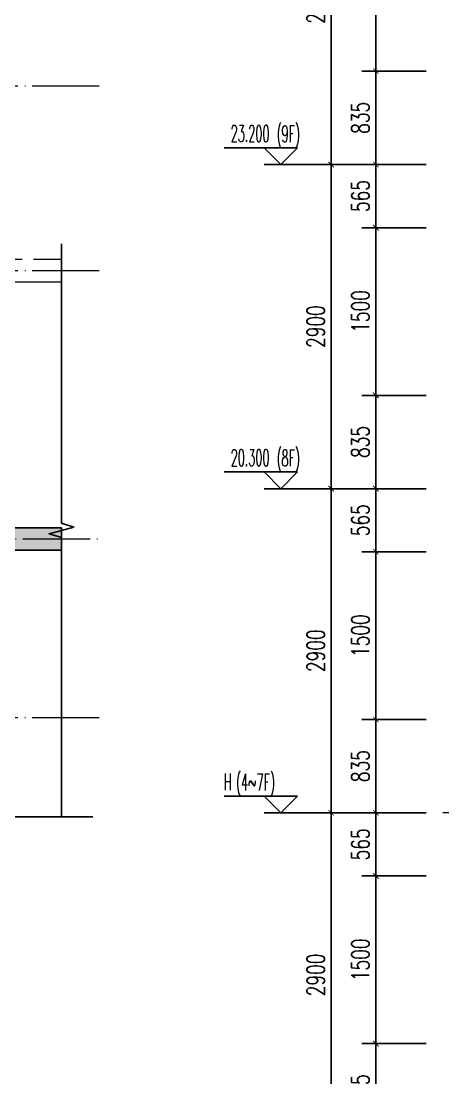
# Model space of a CAD drawing. Extents: x -668857 to 185752, y -270966 to 286822.
# Drawn here: x 33065 to 36838, y 172261 to 181714 of the extents above; entities that cross this region are included whole.
import ezdxf

# ---------------------------------------------------------------- set-up
doc = ezdxf.new("R2010")
doc.units = 0
doc.header["$LTSCALE"] = 1000
doc.linetypes.add('DASH', pattern=[0.35, 0.25, -0.1])
doc.linetypes.add('DOTE', pattern=[2.42, 2, -0.2, 0.02, -0.2])
doc.layers.get('0').update_dxf_attribs({"linetype": 'CONTINUOUS'})
doc.layers.get('DEFPOINTS').update_dxf_attribs({"linetype": 'CONTINUOUS'})
for name, color, linetype in [('DIM_ELEV', 3, 'CONTINUOUS'), ('PUB_DIM', 3, 'CONTINUOUS'), ('PUB_TEXT', 2, 'CONTINUOUS'), ('S-L主梁线', 4, 'DASH'), ('S-Q墙填充', 252, 'CONTINUOUS'), ('S-Q墙实线', 6, 'CONTINUOUS'), ('THIN', 7, 'CONTINUOUS')]:
    doc.layers.add(name, color=color, linetype=linetype)
doc.layers.add('DOTE', color=19, linetype='DOTE', lineweight=9)
doc.styles.add('_TCH_DIM', font='SIMPLEX.shx', dxfattribs={"width": 0.7, "bigfont": 'GBCBIG.shx'})
doc.styles.add('_TCH_DIM_T3', font='SIMPLEX', dxfattribs={"width": 0.705882, "bigfont": 'GBCBIG'})
doc.dimstyles.new('_TCH_ARCH&&50', dxfattribs={"dimtxt": 157.5, "dimasz": 50, "dimexe": 125, "dimexo": 150, "dimgap": 58.75, "dimtad": 1, "dimdec": 0, "dimzin": 0, "dimdsep": 46, "dimtxsty": '_TCH_DIM_T3', "dimblk": 'ARCHTICK', "dimcen": 0.09, "dimclrt": 7, "dimazin": 0, "dimtfac": 1, "dimtdec": 0, "dimtix": 1, "dimtmove": 2, "dimatfit": 3, "dimldrblk": 'ARCHTICK', "dimfxl": 1, "dimtolj": 1, "dimtzin": 0, "dimarcsym": 0})

# ---------------------------------------------------------------- blocks, each defined once
blk = doc.blocks.new('_ArchTick')
at = {"color": 0, "linetype": 'ByBlock', "const_width": 0.15}
blk.add_lwpolyline([(-0.5, -0.5), (0.5, 0.5)], dxfattribs=at)
blk = doc.blocks.new('*D620')
at = {"layer": 'DEFPOINTS', "color": 0, "transparency": 16777216}
for p in [(36238.1, 172566.7), (36838.1, 172566.7), (36838.1, 171731.7)]:
    blk.add_point(p, dxfattribs=at)
at = {"layer": 'PUB_DIM', "color": 0, "lineweight": -2, "transparency": 16777216}
for p, q in [((36688.1, 172566.7), (36113.1, 172566.7)), ((36238.1, 171731.7), (36238.1, 172566.7)), ((36688.1, 171731.7), (36113.1, 171731.7))]:
    blk.add_line(p, q, dxfattribs=at)
at = {"layer": 'PUB_DIM', "color": 0, "lineweight": -2, "transparency": 16777216, "xscale": 50, "yscale": 50, "zscale": 50}
for p, rotation in [((36238.1, 172566.7), 90), ((36238.1, 171731.7), 270)]:
    blk.add_blockref('_ArchTick', p, dxfattribs=dict(at, rotation=rotation))
at = {"layer": 'PUB_DIM', "color": 7, "transparency": 16777216, "insert": (36100.6, 172149.2), "char_height": 157.5, "attachment_point": 5, "rotation": 90, "style": '_TCH_DIM_T3'}
blk.add_mtext('\\A1;835', dxfattribs=at)
blk = doc.blocks.new('*D621')
at = {"layer": 'DEFPOINTS', "color": 0, "transparency": 16777216}
for p in [(36238.1, 174066.7), (36838.1, 174066.7), (36838.1, 172566.7)]:
    blk.add_point(p, dxfattribs=at)
at = {"layer": 'PUB_DIM', "color": 0, "lineweight": -2, "transparency": 16777216}
for p, q in [((36688.1, 174066.7), (36113.1, 174066.7)), ((36238.1, 172566.7), (36238.1, 174066.7)), ((36688.1, 172566.7), (36113.1, 172566.7))]:
    blk.add_line(p, q, dxfattribs=at)
at = {"layer": 'PUB_DIM', "color": 0, "lineweight": -2, "transparency": 16777216, "xscale": 50, "yscale": 50, "zscale": 50}
for p, rotation in [((36238.1, 174066.7), 90), ((36238.1, 172566.7), 270)]:
    blk.add_blockref('_ArchTick', p, dxfattribs=dict(at, rotation=rotation))
at = {"layer": 'PUB_DIM', "color": 7, "transparency": 16777216, "insert": (36100.6, 173316.7), "char_height": 157.5, "attachment_point": 5, "rotation": 90, "style": '_TCH_DIM_T3'}
blk.add_mtext('\\A1;1500', dxfattribs=at)
blk = doc.blocks.new('*D622')
at = {"layer": 'DEFPOINTS', "color": 0, "transparency": 16777216}
for p in [(36238.1, 174631.7), (36838.1, 174631.7), (36838.1, 174066.7)]:
    blk.add_point(p, dxfattribs=at)
at = {"layer": 'PUB_DIM', "color": 0, "lineweight": -2, "transparency": 16777216}
for p, q in [((36688.1, 174631.7), (36113.1, 174631.7)), ((36238.1, 174066.7), (36238.1, 174631.7)), ((36688.1, 174066.7), (36113.1, 174066.7))]:
    blk.add_line(p, q, dxfattribs=at)
at = {"layer": 'PUB_DIM', "color": 0, "lineweight": -2, "transparency": 16777216, "xscale": 50, "yscale": 50, "zscale": 50}
for p, rotation in [((36238.1, 174631.7), 90), ((36238.1, 174066.7), 270)]:
    blk.add_blockref('_ArchTick', p, dxfattribs=dict(at, rotation=rotation))
at = {"layer": 'PUB_DIM', "color": 7, "transparency": 16777216, "insert": (36100.6, 174349.2), "char_height": 157.5, "attachment_point": 5, "rotation": 90, "style": '_TCH_DIM_T3'}
blk.add_mtext('\\A1;565', dxfattribs=at)
blk = doc.blocks.new('*D623')
at = {"layer": 'DEFPOINTS', "color": 0, "transparency": 16777216}
for p in [(36238.1, 175466.7), (36838.1, 175466.7), (36838.1, 174631.7)]:
    blk.add_point(p, dxfattribs=at)
at = {"layer": 'PUB_DIM', "color": 0, "lineweight": -2, "transparency": 16777216}
for p, q in [((36688.1, 175466.7), (36113.1, 175466.7)), ((36238.1, 174631.7), (36238.1, 175466.7)), ((36688.1, 174631.7), (36113.1, 174631.7))]:
    blk.add_line(p, q, dxfattribs=at)
at = {"layer": 'PUB_DIM', "color": 0, "lineweight": -2, "transparency": 16777216, "xscale": 50, "yscale": 50, "zscale": 50}
for p, rotation in [((36238.1, 175466.7), 90), ((36238.1, 174631.7), 270)]:
    blk.add_blockref('_ArchTick', p, dxfattribs=dict(at, rotation=rotation))
at = {"layer": 'PUB_DIM', "color": 7, "transparency": 16777216, "insert": (36100.6, 175049.2), "char_height": 157.5, "attachment_point": 5, "rotation": 90, "style": '_TCH_DIM_T3'}
blk.add_mtext('\\A1;835', dxfattribs=at)
blk = doc.blocks.new('*D624')
at = {"layer": 'DEFPOINTS', "color": 0, "transparency": 16777216}
for p in [(36238.1, 176966.7), (36838.1, 176966.7), (36838.1, 175466.7)]:
    blk.add_point(p, dxfattribs=at)
at = {"layer": 'PUB_DIM', "color": 0, "lineweight": -2, "transparency": 16777216}
for p, q in [((36688.1, 176966.7), (36113.1, 176966.7)), ((36238.1, 175466.7), (36238.1, 176966.7)), ((36688.1, 175466.7), (36113.1, 175466.7))]:
    blk.add_line(p, q, dxfattribs=at)
at = {"layer": 'PUB_DIM', "color": 0, "lineweight": -2, "transparency": 16777216, "xscale": 50, "yscale": 50, "zscale": 50}
for p, rotation in [((36238.1, 176966.7), 90), ((36238.1, 175466.7), 270)]:
    blk.add_blockref('_ArchTick', p, dxfattribs=dict(at, rotation=rotation))
at = {"layer": 'PUB_DIM', "color": 7, "transparency": 16777216, "insert": (36100.6, 176216.7), "char_height": 157.5, "attachment_point": 5, "rotation": 90, "style": '_TCH_DIM_T3'}
blk.add_mtext('\\A1;1500', dxfattribs=at)
blk = doc.blocks.new('*D625')
at = {"layer": 'DEFPOINTS', "color": 0, "transparency": 16777216}
for p in [(36238.1, 177531.7), (36838.1, 177531.7), (36838.1, 176966.7)]:
    blk.add_point(p, dxfattribs=at)
at = {"layer": 'PUB_DIM', "color": 0, "lineweight": -2, "transparency": 16777216}
for p, q in [((36688.1, 177531.7), (36113.1, 177531.7)), ((36238.1, 176966.7), (36238.1, 177531.7)), ((36688.1, 176966.7), (36113.1, 176966.7))]:
    blk.add_line(p, q, dxfattribs=at)
at = {"layer": 'PUB_DIM', "color": 0, "lineweight": -2, "transparency": 16777216, "xscale": 50, "yscale": 50, "zscale": 50}
for p, rotation in [((36238.1, 177531.7), 90), ((36238.1, 176966.7), 270)]:
    blk.add_blockref('_ArchTick', p, dxfattribs=dict(at, rotation=rotation))
at = {"layer": 'PUB_DIM', "color": 7, "transparency": 16777216, "insert": (36100.6, 177249.2), "char_height": 157.5, "attachment_point": 5, "rotation": 90, "style": '_TCH_DIM_T3'}
blk.add_mtext('\\A1;565', dxfattribs=at)
blk = doc.blocks.new('*D626')
at = {"layer": 'DEFPOINTS', "color": 0, "transparency": 16777216}
for p in [(36238.1, 178366.7), (36838.1, 178366.7), (36838.1, 177531.7)]:
    blk.add_point(p, dxfattribs=at)
at = {"layer": 'PUB_DIM', "color": 0, "lineweight": -2, "transparency": 16777216}
for p, q in [((36688.1, 178366.7), (36113.1, 178366.7)), ((36238.1, 177531.7), (36238.1, 178366.7)), ((36688.1, 177531.7), (36113.1, 177531.7))]:
    blk.add_line(p, q, dxfattribs=at)
at = {"layer": 'PUB_DIM', "color": 0, "lineweight": -2, "transparency": 16777216, "xscale": 50, "yscale": 50, "zscale": 50}
for p, rotation in [((36238.1, 178366.7), 90), ((36238.1, 177531.7), 270)]:
    blk.add_blockref('_ArchTick', p, dxfattribs=dict(at, rotation=rotation))
at = {"layer": 'PUB_DIM', "color": 7, "transparency": 16777216, "insert": (36100.6, 177949.2), "char_height": 157.5, "attachment_point": 5, "rotation": 90, "style": '_TCH_DIM_T3'}
blk.add_mtext('\\A1;835', dxfattribs=at)
blk = doc.blocks.new('*D627')
at = {"layer": 'DEFPOINTS', "color": 0, "transparency": 16777216}
for p in [(36238.1, 179866.7), (36838.1, 179866.7), (36838.1, 178366.7)]:
    blk.add_point(p, dxfattribs=at)
at = {"layer": 'PUB_DIM', "color": 0, "lineweight": -2, "transparency": 16777216}
for p, q in [((36688.1, 179866.7), (36113.1, 179866.7)), ((36238.1, 178366.7), (36238.1, 179866.7)), ((36688.1, 178366.7), (36113.1, 178366.7))]:
    blk.add_line(p, q, dxfattribs=at)
at = {"layer": 'PUB_DIM', "color": 0, "lineweight": -2, "transparency": 16777216, "xscale": 50, "yscale": 50, "zscale": 50}
for p, rotation in [((36238.1, 179866.7), 90), ((36238.1, 178366.7), 270)]:
    blk.add_blockref('_ArchTick', p, dxfattribs=dict(at, rotation=rotation))
at = {"layer": 'PUB_DIM', "color": 7, "transparency": 16777216, "insert": (36100.6, 179116.7), "char_height": 157.5, "attachment_point": 5, "rotation": 90, "style": '_TCH_DIM_T3'}
blk.add_mtext('\\A1;1500', dxfattribs=at)
blk = doc.blocks.new('*D628')
at = {"layer": 'DEFPOINTS', "color": 0, "transparency": 16777216}
for p in [(36238.1, 180431.7), (36838.1, 180431.7), (36838.1, 179866.7)]:
    blk.add_point(p, dxfattribs=at)
at = {"layer": 'PUB_DIM', "color": 0, "lineweight": -2, "transparency": 16777216}
for p, q in [((36688.1, 180431.7), (36113.1, 180431.7)), ((36238.1, 179866.7), (36238.1, 180431.7)), ((36688.1, 179866.7), (36113.1, 179866.7))]:
    blk.add_line(p, q, dxfattribs=at)
at = {"layer": 'PUB_DIM', "color": 0, "lineweight": -2, "transparency": 16777216, "xscale": 50, "yscale": 50, "zscale": 50}
for p, rotation in [((36238.1, 180431.7), 90), ((36238.1, 179866.7), 270)]:
    blk.add_blockref('_ArchTick', p, dxfattribs=dict(at, rotation=rotation))
at = {"layer": 'PUB_DIM', "color": 7, "transparency": 16777216, "insert": (36100.6, 180149.2), "char_height": 157.5, "attachment_point": 5, "rotation": 90, "style": '_TCH_DIM_T3'}
blk.add_mtext('\\A1;565', dxfattribs=at)
blk = doc.blocks.new('*D629')
at = {"layer": 'DEFPOINTS', "color": 0, "transparency": 16777216}
for p in [(36238.1, 181266.7), (36838.1, 181266.7), (36838.1, 180431.7)]:
    blk.add_point(p, dxfattribs=at)
at = {"layer": 'PUB_DIM', "color": 0, "lineweight": -2, "transparency": 16777216}
for p, q in [((36688.1, 181266.7), (36113.1, 181266.7)), ((36238.1, 180431.7), (36238.1, 181266.7)), ((36688.1, 180431.7), (36113.1, 180431.7))]:
    blk.add_line(p, q, dxfattribs=at)
at = {"layer": 'PUB_DIM', "color": 0, "lineweight": -2, "transparency": 16777216, "xscale": 50, "yscale": 50, "zscale": 50}
for p, rotation in [((36238.1, 181266.7), 90), ((36238.1, 180431.7), 270)]:
    blk.add_blockref('_ArchTick', p, dxfattribs=dict(at, rotation=rotation))
at = {"layer": 'PUB_DIM', "color": 7, "transparency": 16777216, "insert": (36100.6, 180849.2), "char_height": 157.5, "attachment_point": 5, "rotation": 90, "style": '_TCH_DIM_T3'}
blk.add_mtext('\\A1;835', dxfattribs=at)
blk = doc.blocks.new('*D630')
at = {"layer": 'DEFPOINTS', "color": 0, "transparency": 16777216}
for p in [(36238.1, 183331.7), (36838.1, 183331.7), (36838.1, 181266.7)]:
    blk.add_point(p, dxfattribs=at)
at = {"layer": 'PUB_DIM', "color": 0, "lineweight": -2, "transparency": 16777216}
for p, q in [((36688.1, 183331.7), (36113.1, 183331.7)), ((36238.1, 181266.7), (36238.1, 183331.7)), ((36688.1, 181266.7), (36113.1, 181266.7))]:
    blk.add_line(p, q, dxfattribs=at)
at = {"layer": 'PUB_DIM', "color": 0, "lineweight": -2, "transparency": 16777216, "xscale": 50, "yscale": 50, "zscale": 50}
for p, rotation in [((36238.1, 183331.7), 90), ((36238.1, 181266.7), 270)]:
    blk.add_blockref('_ArchTick', p, dxfattribs=dict(at, rotation=rotation))
at = {"layer": 'PUB_DIM', "color": 7, "transparency": 16777216, "insert": (36100.6, 182299.2), "char_height": 157.5, "attachment_point": 5, "rotation": 90, "style": '_TCH_DIM_T3'}
blk.add_mtext('\\A1;2065', dxfattribs=at)
blk = doc.blocks.new('*D632')
at = {"layer": 'DEFPOINTS', "color": 0, "transparency": 16777216}
for p in [(35838.1, 177531.7), (36838.1, 177531.7), (36838.1, 174631.7)]:
    blk.add_point(p, dxfattribs=at)
at = {"layer": 'PUB_DIM', "color": 0, "lineweight": -2, "transparency": 16777216}
for p, q in [((36688.1, 177531.7), (35713.1, 177531.7)), ((35838.1, 174631.7), (35838.1, 177531.7)), ((36688.1, 174631.7), (35713.1, 174631.7))]:
    blk.add_line(p, q, dxfattribs=at)
at = {"layer": 'PUB_DIM', "color": 0, "lineweight": -2, "transparency": 16777216, "xscale": 50, "yscale": 50, "zscale": 50}
for p, rotation in [((35838.1, 177531.7), 90), ((35838.1, 174631.7), 270)]:
    blk.add_blockref('_ArchTick', p, dxfattribs=dict(at, rotation=rotation))
at = {"layer": 'PUB_DIM', "color": 7, "transparency": 16777216, "insert": (35700.6, 176081.7), "char_height": 157.5, "attachment_point": 5, "rotation": 90, "style": '_TCH_DIM_T3'}
blk.add_mtext('\\A1;2900', dxfattribs=at)
blk = doc.blocks.new('*D633')
at = {"layer": 'DEFPOINTS', "color": 0, "transparency": 16777216}
for p in [(35838.1, 180431.7), (36838.1, 180431.7), (36838.1, 177531.7)]:
    blk.add_point(p, dxfattribs=at)
at = {"layer": 'PUB_DIM', "color": 0, "lineweight": -2, "transparency": 16777216}
for p, q in [((36688.1, 180431.7), (35713.1, 180431.7)), ((35838.1, 177531.7), (35838.1, 180431.7)), ((36688.1, 177531.7), (35713.1, 177531.7))]:
    blk.add_line(p, q, dxfattribs=at)
at = {"layer": 'PUB_DIM', "color": 0, "lineweight": -2, "transparency": 16777216, "xscale": 50, "yscale": 50, "zscale": 50}
for p, rotation in [((35838.1, 180431.7), 90), ((35838.1, 177531.7), 270)]:
    blk.add_blockref('_ArchTick', p, dxfattribs=dict(at, rotation=rotation))
at = {"layer": 'PUB_DIM', "color": 7, "transparency": 16777216, "insert": (35700.6, 178981.7), "char_height": 157.5, "attachment_point": 5, "rotation": 90, "style": '_TCH_DIM_T3'}
blk.add_mtext('\\A1;2900', dxfattribs=at)
blk = doc.blocks.new('*D634')
at = {"layer": 'DEFPOINTS', "color": 0, "transparency": 16777216}
for p in [(35838.1, 183331.7), (36838.1, 183331.7), (36838.1, 180431.7)]:
    blk.add_point(p, dxfattribs=at)
at = {"layer": 'PUB_DIM', "color": 0, "lineweight": -2, "transparency": 16777216}
for p, q in [((36688.1, 183331.7), (35713.1, 183331.7)), ((35838.1, 180431.7), (35838.1, 183331.7)), ((36688.1, 180431.7), (35713.1, 180431.7))]:
    blk.add_line(p, q, dxfattribs=at)
at = {"layer": 'PUB_DIM', "color": 0, "lineweight": -2, "transparency": 16777216, "xscale": 50, "yscale": 50, "zscale": 50}
for p, rotation in [((35838.1, 183331.7), 90), ((35838.1, 180431.7), 270)]:
    blk.add_blockref('_ArchTick', p, dxfattribs=dict(at, rotation=rotation))
at = {"layer": 'PUB_DIM', "color": 7, "transparency": 16777216, "insert": (35700.6, 181881.7), "char_height": 157.5, "attachment_point": 5, "rotation": 90, "style": '_TCH_DIM_T3'}
blk.add_mtext('\\A1;2900', dxfattribs=at)
blk = doc.blocks.new('*D641')
at = {"layer": 'DEFPOINTS', "color": 0, "transparency": 16777216}
for p in [(35838.1, 174631.7), (36838.1, 174631.7), (36838.1, 171731.7)]:
    blk.add_point(p, dxfattribs=at)
at = {"layer": 'PUB_DIM', "color": 0, "lineweight": -2, "transparency": 16777216}
for p, q in [((36688.1, 174631.7), (35713.1, 174631.7)), ((35838.1, 171731.7), (35838.1, 174631.7)), ((36688.1, 171731.7), (35713.1, 171731.7))]:
    blk.add_line(p, q, dxfattribs=at)
at = {"layer": 'PUB_DIM', "color": 0, "lineweight": -2, "transparency": 16777216, "xscale": 50, "yscale": 50, "zscale": 50}
for p, rotation in [((35838.1, 174631.7), 90), ((35838.1, 171731.7), 270)]:
    blk.add_blockref('_ArchTick', p, dxfattribs=dict(at, rotation=rotation))
at = {"layer": 'PUB_DIM', "color": 7, "transparency": 16777216, "insert": (35700.6, 173181.7), "char_height": 157.5, "attachment_point": 5, "rotation": 90, "style": '_TCH_DIM_T3'}
blk.add_mtext('\\A1;2900', dxfattribs=at)

msp = doc.modelspace()

# ---------------------------------------------------------------- hatches: boundary and pattern name
at = {"layer": 'S-Q墙填充'}
h = msp.add_hatch(color=252, dxfattribs=at)
h.dxf.hatch_style = 1
h.paths.add_polyline_path([(32162.25, 177182.29), (32162.25, 177482.29), (31962.25, 177482.29), (31962.25, 176982.29), (32362.13, 176982.29), (33425.14, 176982.29), (33425.14, 177182.29), (32362.13, 177182.29)])

# ---------------------------------------------------------------- linework, layer by layer
at = {"layer": 'DIM_ELEV'}
for p, q in [((35538.13, 180581.66), (34882.13, 180581.66)), ((35388.13, 180431.66), (35238.13, 180581.66)), ((35388.13, 180431.66), (35538.13, 180581.66)), ((36238.13, 180431.66), (35238.13, 180431.66)), ((35538.13, 177681.66), (34882.13, 177681.66)), ((35388.13, 177531.66), (35238.13, 177681.66)), ((35388.13, 177531.66), (35538.13, 177681.66)), ((36238.13, 177531.66), (35238.13, 177531.66)), ((35538.13, 174781.66), (34882.13, 174781.66)), ((35388.13, 174631.66), (35238.13, 174781.66)), ((35388.13, 174631.66), (35538.13, 174781.66)), ((36238.13, 174631.66), (35238.13, 174631.66))]:
    msp.add_line(p, q, dxfattribs=at)
at = {"layer": 'DOTE', "linetype": 'DOTE', "ltscale": 0.3}
for p, q in [((33762.25, 181132.02), (27999.11, 181132.02)), ((33762.25, 179482.02), (27999.11, 179482.02)), ((27999.11, 177082.29), (33762.25, 177082.29)), ((33762.25, 175482.02), (27999.11, 175482.02))]:
    msp.add_line(p, q, dxfattribs=at)
at = {"layer": 'DOTE', "linetype": 'DOTE'}
msp.add_line((52315.19, 174631.66), (36838.13, 174631.66), dxfattribs=at)
msp.add_line((52315.19, 174631.66), (36838.13, 174631.66), dxfattribs=at)
at = {"layer": 'S-L主梁线', "linetype": 'DASH', "lineweight": 18}
msp.add_line((33425.14, 179582.02), (32961.86, 179582.02), dxfattribs=at)
at = {"layer": 'S-L主梁线', "linetype": 'ByBlock', "lineweight": 18}
msp.add_line((32961.86, 179382.02), (33425.14, 179382.02), dxfattribs=at)
at = {"layer": 'S-Q墙实线'}
msp.add_lwpolyline([(32162.25, 177182.29), (32162.25, 177482.29), (31962.25, 177482.29), (31962.25, 176982.29), (32362.13, 176982.29), (33425.14, 176982.29), (33425.14, 177182.29), (32362.13, 177182.29)], close=True, dxfattribs=at)
at = {"layer": 'THIN'}
for points in [[(33425.14, 179722.02), (33425.14, 177223.58), (33535.14, 177188.58), (33315.14, 177128.58), (33425.14, 177093.58), (33425.14, 174595.14)], [(27719.11, 174595.14), (30582.13, 174595.14), (30652.13, 174815.14), (30772.13, 174375.14), (30842.13, 174595.14), (33705.14, 174595.14), (33705.14, 174595.14)]]:
    msp.add_lwpolyline(points, dxfattribs=at)

# ---------------------------------------------------------------- texts
at = {"layer": 'PUB_TEXT', "style": '_TCH_DIM', "width": 0.494118}
for s, p in [('23.200', (34939.93, 180634.16)), ('(9F)', (35350.73, 180631.71)), ('20.300', (34939.93, 177734.16)), ('(8F)', (35350.73, 177731.71)), ('(4~7F)', (34988.48, 174831.71)), ('H', (34876.93, 174834.16))]:
    msp.add_text(s, height=148.75, dxfattribs=at).set_placement(p)

# ---------------------------------------------------------------- dimensions: what is measured, and where the dimension line sits
at = {"layer": 'PUB_DIM'}
for p1, p2, distance, picture, middle in [((36838.13, 180431.66), (36838.13, 183331.66), 1000, '*D634', (35700.63, 181881.66)), ((36838.13, 181266.68), (36838.13, 183331.66), 600, '*D630', (36100.63, 182299.17)), ((36838.13, 180431.66), (36838.13, 181266.68), 600, '*D629', (36100.63, 180849.17)), ((36838.13, 177531.66), (36838.13, 180431.66), 1000, '*D633', (35700.63, 178981.66)), ((36838.13, 179866.7), (36838.13, 180431.66), 600, '*D628', (36100.63, 180149.18)), ((36838.13, 178366.7), (36838.13, 179866.7), 600, '*D627', (36100.63, 179116.7)), ((36838.13, 177531.66), (36838.13, 178366.7), 600, '*D626', (36100.63, 177949.18)), ((36838.13, 174631.66), (36838.13, 177531.66), 1000, '*D632', (35700.63, 176081.66)), ((36838.13, 176966.7), (36838.13, 177531.66), 600, '*D625', (36100.63, 177249.18)), ((36838.13, 175466.7), (36838.13, 176966.7), 600, '*D624', (36100.63, 176216.7)), ((36838.13, 174631.66), (36838.13, 175466.7), 600, '*D623', (36100.63, 175049.18)), ((36838.13, 171731.66), (36838.13, 174631.66), 1000, '*D641', (35700.63, 173181.66)), ((36838.13, 174066.7), (36838.13, 174631.66), 600, '*D622', (36100.63, 174349.18)), ((36838.13, 172566.7), (36838.13, 174066.7), 600, '*D621', (36100.63, 173316.7)), ((36838.13, 171731.66), (36838.13, 172566.7), 600, '*D620', (36100.63, 172149.18))]:
    dim = msp.add_aligned_dim(p1=p1, p2=p2, distance=distance, dimstyle='_TCH_ARCH&&50', dxfattribs=at)
    dim.commit()
    dim.dimension.update_dxf_attribs({"geometry": picture, "text_midpoint": middle})

doc.saveas('drawing.dxf')
